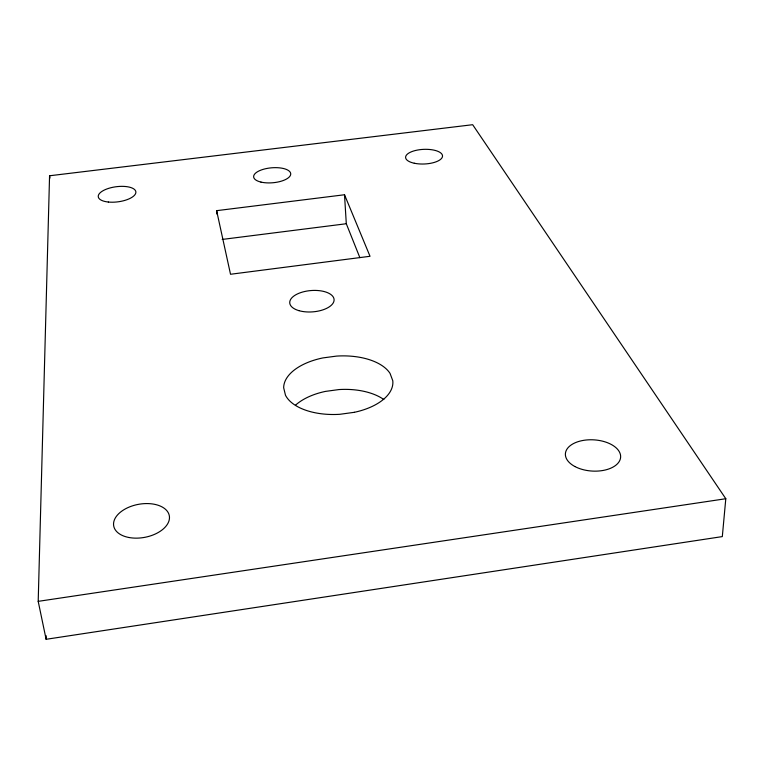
<?xml version="1.0" encoding="UTF-8"?>
<svg xmlns="http://www.w3.org/2000/svg" width="764" height="764" viewBox="0 0 764 764"><rect width="100%" height="100%" fill="white"/><g stroke="black" fill="none" stroke-linecap="round" stroke-linejoin="round"><path stroke-width="1.15" d="M46.117 639.296L38.2 601.354L49.564 175.768L472.668 124.704L725.8 498.73L722.314 536.595L46.117 639.296L46.184 635.724M38.2 601.354L725.8 498.73M222.2 239.438L346.302 223.737L359.863 257.649M216.623 210.663L344.516 194.753L370.024 256.284L230.518 274.266L216.623 210.663L217.005 214.149M49.564 175.768L49.956 178.05M344.516 194.753L346.302 223.737M295.487 405.187A53.938 29.863 -3.9 0 1 325.464 391.397L338.901 389.573A53.938 29.863 -3.9 0 1 383.814 399.505M354.391 412.302L339.856 414.298A54.702 29.147 -3.9 0 1 285.488 395.246L283.664 387.749A54.702 29.147 -3.9 0 1 322.971 357.905L336.599 356.091A54.702 29.147 -3.9 0 1 390.041 373.386L392.772 380.701A54.702 29.147 -3.9 0 1 354.391 412.302M108.335 202.03A18.957 7.602 -7.5 0 0 135.868 191.898A18.957 7.602 -7.5 0 0 106.979 188.928A18.957 7.602 -7.5 0 0 108.335 202.03M260.944 182.08A18.622 7.506 -4.9 0 0 290.587 174.908A18.622 7.506 -4.9 0 0 264.993 168.863A18.622 7.506 -4.9 0 0 260.944 182.08M414.289 163.238A18.479 7.325 -2.4 0 0 442.518 156.276A18.479 7.325 -2.4 0 0 415.387 150.508A18.479 7.325 -2.4 0 0 414.289 163.238M298.982 310.671A22.223 10.686 -4.4 0 0 333.983 300.968A22.223 10.686 -4.4 0 0 302.811 291.972A22.223 10.686 -4.4 0 0 298.982 310.671M129.059 537.522A28.268 16.798 -10.4 0 0 169.427 516.521A28.268 16.798 -10.4 0 0 126.06 508.518A28.268 16.798 -10.4 0 0 129.059 537.522M574.9 466.527A27.666 15.633 3.5 0 0 620.148 459.546A27.666 15.633 3.5 0 0 584.011 440.284A27.666 15.633 3.5 0 0 574.9 466.527"/></g></svg>
